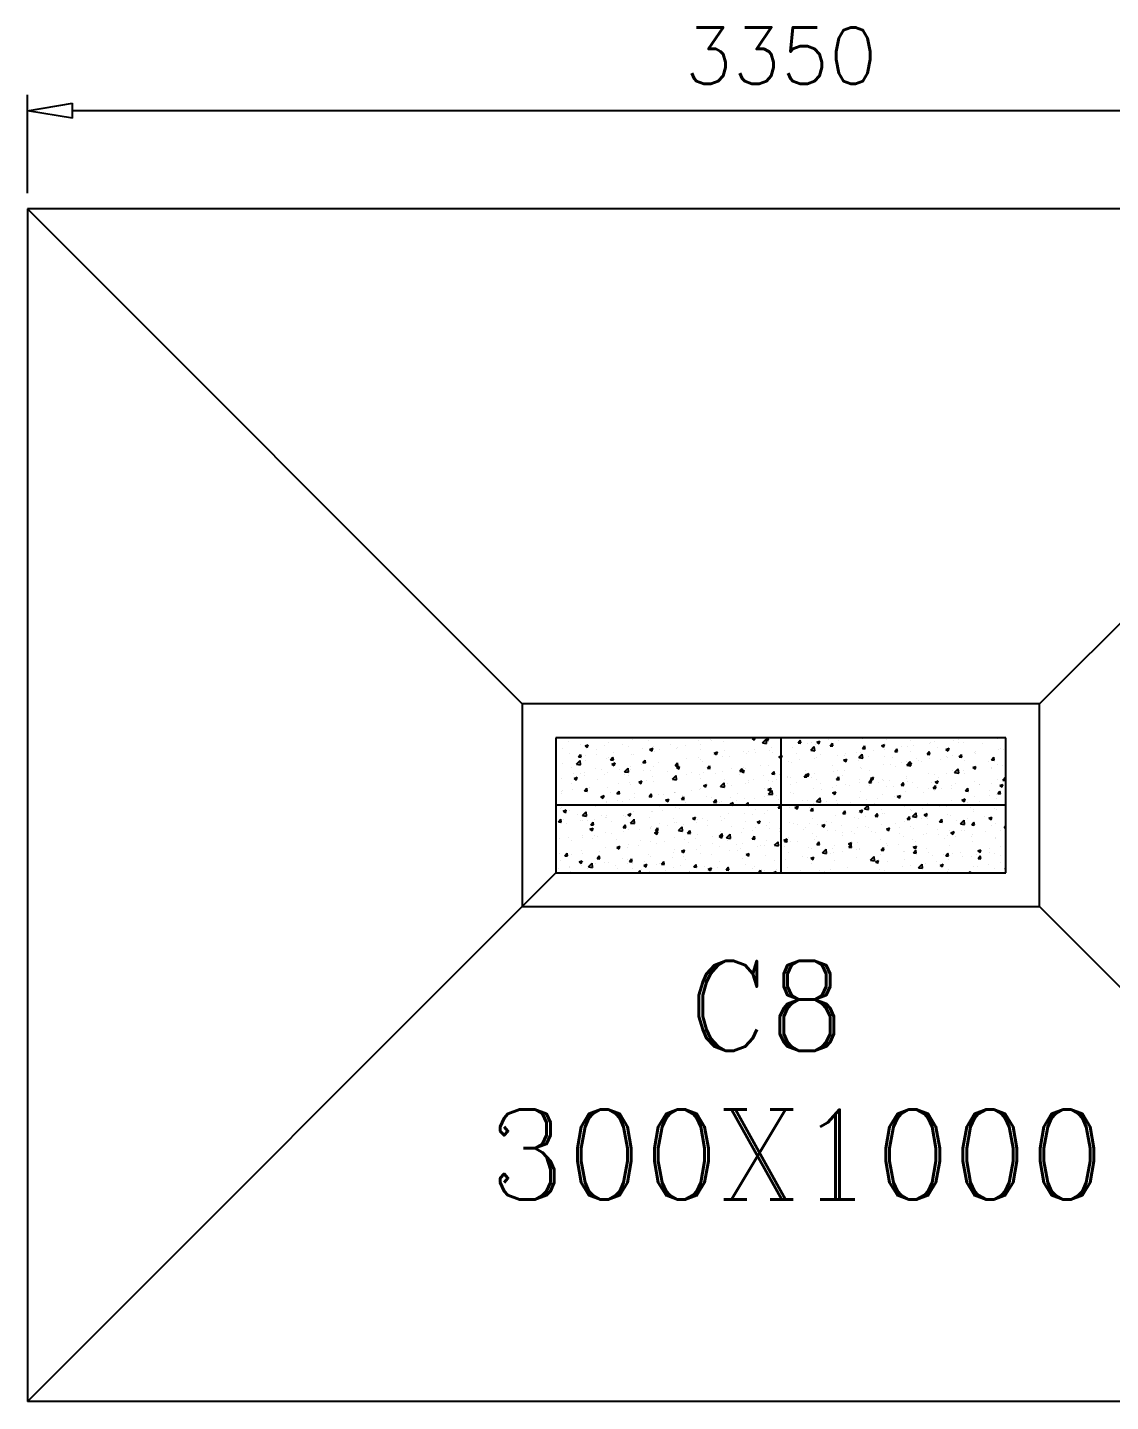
# Model space of a CAD drawing. Header units: millimetres. Extents: x 331487 to 517269, y 198509 to 399936.
# Drawn here: x 420399 to 422807, y 318529 to 321582 of the extents above; entities that cross this region are included whole.
import ezdxf

# ---------------------------------------------------------------- set-up
doc = ezdxf.new("R2010")
doc.units = ezdxf.units.MM
doc.header["$MEASUREMENT"] = 0
doc.layers.add('COLUMN', color=6, linetype='Continuous')
doc.layers.add('FOOTING', color=5, linetype='Continuous')
doc.styles.add('RC', font='romanc.shx', dxfattribs={"height": 200})
doc.styles.add('RO', font='romans.shx', dxfattribs={"height": 125})

# ---------------------------------------------------------------- blocks, each defined once
blk = doc.blocks.new('_ClosedBlank')
at = {"color": 0, "linetype": 'ByBlock', "lineweight": -2}
for p, q in [((-1, 0.167), (0, 0)), ((-1, 0.167), (-1, -0.167)), ((0, 0), (-1, -0.167))]:
    blk.add_line(p, q, dxfattribs=at)

msp = doc.modelspace()

# ---------------------------------------------------------------- linework, layer by layer
at = {"layer": 'COLUMN'}
for p, q in [((422574.3, 320003.5), (421574.3, 320003.5)), ((421574.3, 320003.5), (421574.3, 319703.5)), ((422574.3, 319703.5), (422574.3, 320003.5)), ((421574.3, 319703.5), (422574.3, 319703.5))]:
    msp.add_line(p, q, dxfattribs=at)
at = {"layer": 'COLUMN', "color": 2, "linetype": 'Continuous'}
for p, q in [((422010.3, 320001.5), (422015.5, 320003.5)), ((422015.3, 319998.2), (422017.1, 320003.5)), ((422040.6, 319998.3), (422045, 320003.5)), ((422046.6, 319997.8), (422045.6, 320003.5)), ((422202.9, 320003.4), (422202.9, 320003.4)), ((422502.1, 320003.3), (422502.1, 320003.3)), ((421574.7, 319990.8), (421574.7, 319990.8)), ((421589.8, 319979.4), (421589.8, 319979.4)), ((421602.8, 319994.4), (421602.8, 319994.4)), ((421628.1, 319988.5), (421628.1, 319988.5)), ((421638.9, 319985.3), (421645.9, 319988)), ((421638.9, 319985.3), (421643.8, 319981.9)), ((421640.3, 319985.8), (421640.3, 319985.8)), ((421643.8, 319981.9), (421645.9, 319988)), ((421663.6, 319978.3), (421663.6, 319978.3)), ((421665.9, 320002.7), (421665.9, 320002.7)), ((421681.5, 319986.3), (421681.5, 319986.3)), ((421692.2, 319993.3), (421692.2, 319993.3)), ((421721.9, 319988.3), (421721.9, 319988.3)), ((421734.9, 319984), (421734.9, 319984)), ((421743.5, 320000.3), (421743.5, 320000.3)), ((421765.7, 319979.9), (421765.7, 319979.9)), ((421780.2, 319998.3), (421780.2, 319998.3)), ((421782.6, 319977.3), (421789.6, 319980)), ((421782.6, 319977.3), (421787.5, 319973.9)), ((421787.5, 319973.9), (421789.6, 319980)), ((421788.2, 319981.8), (421788.2, 319981.8)), ((421790.7, 319983.2), (421790.7, 319983.2)), ((421792.8, 319973.5), (421792.8, 319973.5)), ((421804.2, 319976.3), (421804.2, 319976.3)), ((421828.6, 319988.1), (421828.6, 319988.1)), ((421841.6, 319979.5), (421841.6, 319979.5)), ((421844.8, 319981), (421844.8, 319981)), ((421862.5, 319986.4), (421862.5, 319986.4)), ((421891.7, 319996.5), (421891.7, 319996.5)), ((421895, 319977.2), (421895, 319977.2)), ((421896.1, 319988), (421896.1, 319988)), ((421916.8, 319999.7), (421916.8, 319999.7)), ((421920.8, 319996.4), (421920.8, 319996.4)), ((421946.6, 319994.4), (421946.6, 319994.4)), ((421948.4, 319975), (421948.4, 319975)), ((421991.5, 319973.6), (421991.5, 319973.6)), ((421998.6, 320001.9), (421998.6, 320001.9)), ((422001.8, 319972.7), (422001.8, 319972.7)), ((422010.3, 320001.5), (422015.3, 319998.2)), ((422016.5, 319976.9), (422016.5, 319976.9)), ((422033.8, 319992.3), (422041.6, 320000.4)), ((422033.8, 319992.3), (422042.7, 319990.9)), ((422040.6, 319998.3), (422046.6, 319997.8)), ((422042.7, 319990.9), (422041.6, 320000.4)), ((422048.7, 319975.7), (422048.7, 319975.7)), ((422054.4, 319981.9), (422054.4, 319981.9)), ((422075.7, 319981.4), (422075.7, 319981.4)), ((422099.2, 319982.1), (422099.2, 319982.1)), ((422112.4, 319992), (422117.2, 319997.8)), ((422112.4, 319992), (422118.4, 319991.5)), ((422118.4, 319991.5), (422117.2, 319997.8)), ((422117.6, 319990.2), (422117.6, 319990.2)), ((422134, 319991.4), (422134, 319991.4)), ((422140.6, 319975.7), (422148.3, 319983.9)), ((422140.6, 319975.8), (422149.5, 319974.4)), ((422142.6, 319993.5), (422142.6, 319993.5)), ((422149.5, 319974.4), (422148.4, 319983.9)), ((422151.2, 319989.5), (422151.2, 319989.5)), ((422154, 319993.5), (422161, 319996.2)), ((422154, 319993.5), (422159, 319990.2)), ((422159, 319990.2), (422161, 319996.2)), ((422180.5, 319998.5), (422180.5, 319998.5)), ((422184.1, 319985.8), (422188.9, 319991.5)), ((422184.1, 319985.8), (422190.1, 319985.2)), ((422190.1, 319985.2), (422188.9, 319991.5)), ((422192.3, 320001.4), (422192.3, 320001.4)), ((422202.5, 319996.6), (422202.5, 319996.6)), ((422253, 320003), (422253, 320003)), ((422255.8, 319979.5), (422260.6, 319985.2)), ((422255.8, 319979.5), (422261.8, 319979)), ((422256.3, 320001.1), (422256.3, 320001.1)), ((422261.8, 319979), (422260.6, 319985.2)), ((422280.2, 319975.6), (422280.2, 319975.6)), ((422297.7, 319985.5), (422304.7, 319988.2)), ((422297.7, 319985.5), (422302.7, 319982.2)), ((422302.7, 319982.2), (422304.7, 319988.2)), ((422303.7, 319977.2), (422303.7, 319977.2)), ((422309.7, 319998.9), (422309.7, 319998.9)), ((422327.6, 319973.2), (422332.4, 319978.9)), ((422327.6, 319973.2), (422333.5, 319972.7)), ((422333.5, 319972.7), (422332.4, 319978.9)), ((422343.4, 319984), (422343.4, 319984)), ((422355.1, 319984.2), (422355.1, 319984.2)), ((422363, 319996.6), (422363, 319996.6)), ((422368.4, 319987.3), (422368.4, 319987.3)), ((422405.6, 319990.6), (422405.6, 319990.6)), ((422406.3, 319992.2), (422406.3, 319992.2)), ((422416.4, 319994.3), (422416.4, 319994.3)), ((422421.5, 319981.8), (422421.5, 319981.8)), ((422441.4, 319977.5), (422448.5, 319980.2)), ((422441.4, 319977.5), (422446.4, 319974.1)), ((422446.4, 319974.1), (422448.4, 319980.2)), ((422457.5, 319998.1), (422457.5, 319998.1)), ((422469.4, 320000.6), (422469.4, 320000.6)), ((422469.8, 319992.1), (422469.8, 319992.1)), ((422479.8, 319991.8), (422479.8, 319991.8)), ((422523.2, 319989.8), (422523.2, 319989.8)), ((422538.1, 320001.8), (422538.1, 320001.8)), ((422555.5, 320001), (422555.5, 320001)), ((422558.2, 319978.3), (422558.2, 319978.3)), ((422562.1, 319979.8), (422562.1, 319979.8)), ((422569.2, 319977.7), (422569.2, 319977.7)), ((421576.5, 319954.9), (421576.5, 319954.9)), ((421588.5, 319946.1), (421588.5, 319946.1)), ((421605.3, 319968.3), (421605.3, 319968.3)), ((421620.2, 319944.5), (421628, 319952.7)), ((421620.2, 319944.5), (421629.1, 319943.2)), ((421624.2, 319960.7), (421629, 319966.5)), ((421624.2, 319960.7), (421630.1, 319960.2)), ((421629.1, 319943.2), (421628, 319952.7)), ((421630.1, 319960.2), (421629, 319966.5)), ((421629.2, 319946.3), (421629.2, 319946.3)), ((421639.1, 319952.5), (421639.1, 319952.5)), ((421639.6, 319963.3), (421639.6, 319963.3)), ((421664.7, 319966.6), (421664.7, 319966.6)), ((421687.6, 319956.3), (421687.6, 319956.3)), ((421691, 319960), (421691, 319960)), ((421695.9, 319954.5), (421700.7, 319960.2)), ((421695.9, 319954.5), (421701.9, 319953.9)), ((421698.6, 319945), (421705.6, 319947.7)), ((421698.6, 319945), (421703.5, 319941.7)), ((421701.9, 319953.9), (421700.7, 319960.2)), ((421702.5, 319971.5), (421702.5, 319971.5)), ((421703.5, 319941.7), (421705.6, 319947.7)), ((421742.3, 319967.1), (421742.3, 319967.1)), ((421745.9, 319966.3), (421745.9, 319966.3)), ((421764.4, 319943.7), (421764.4, 319943.7)), ((421767.6, 319948.2), (421772.4, 319953.9)), ((421767.6, 319948.2), (421773.6, 319947.7)), ((421773.6, 319947.7), (421772.4, 319953.9)), ((421802.3, 319948.7), (421802.3, 319948.7)), ((421839.3, 319941.9), (421844.2, 319947.7)), ((421843.6, 319947.7), (421843.6, 319947.7)), ((421845.3, 319941.4), (421844.2, 319947.7)), ((421865.4, 319957), (421865.4, 319957)), ((421890.5, 319960.3), (421890.5, 319960.3)), ((421894.9, 319954.7), (421894.9, 319954.7)), ((421900.7, 319951.4), (421900.7, 319951.4)), ((421926.3, 319969.3), (421933.3, 319972)), ((421926.3, 319969.3), (421931.3, 319965.9)), ((421928.3, 319965.3), (421928.3, 319965.3)), ((421931.3, 319965.9), (421933.3, 319972)), ((421945.4, 319961.1), (421945.4, 319961.1)), ((421959, 319961.4), (421959, 319961.4)), ((421997.4, 319968.6), (421997.4, 319968.6)), ((422017.4, 319971.4), (422017.4, 319971.4)), ((422028.1, 319942.4), (422028.1, 319942.4)), ((422047.5, 319942.4), (422047.5, 319942.4)), ((422055.2, 319970.5), (422055.2, 319970.5)), ((422070, 319961.3), (422077, 319964)), ((422070, 319961.3), (422075, 319957.9)), ((422075, 319957.9), (422077, 319964)), ((422091.3, 319950.8), (422091.3, 319950.8)), ((422098, 319948.8), (422098, 319948.8)), ((422108.5, 319968.2), (422108.5, 319968.2)), ((422116.3, 319954.1), (422116.3, 319954.1)), ((422149.9, 319956.3), (422149.9, 319956.3)), ((422154.2, 319959), (422154.2, 319959)), ((422161.9, 319966), (422161.9, 319966)), ((422201.3, 319963.3), (422201.3, 319963.3)), ((422213.7, 319953.3), (422220.7, 319955.9)), ((422213.7, 319953.3), (422218.7, 319949.9)), ((422215.3, 319963.7), (422215.3, 319963.7)), ((422217.3, 319967.4), (422217.3, 319967.4)), ((422218.7, 319949.9), (422220.7, 319955.9)), ((422242.4, 319970.7), (422242.4, 319970.7)), ((422246.5, 319951.8), (422246.5, 319951.8)), ((422247.3, 319959.2), (422255.1, 319967.3)), ((422247.3, 319959.2), (422256.2, 319957.8)), ((422251.8, 319969.7), (422251.8, 319969.7)), ((422256.2, 319957.8), (422255.1, 319967.3)), ((422268.7, 319961.5), (422268.7, 319961.5)), ((422302.5, 319943.9), (422302.5, 319943.9)), ((422304.8, 319961.8), (422304.8, 319961.8)), ((422317.1, 319944.5), (422317.1, 319944.5)), ((422322.1, 319959.2), (422322.1, 319959.2)), ((422342.1, 319947.8), (422342.1, 319947.8)), ((422353.9, 319951), (422353.9, 319951)), ((422354, 319942.6), (422361.8, 319950.8)), ((422354, 319942.6), (422362.9, 319941.3)), ((422357.4, 319945.3), (422364.4, 319947.9)), ((422357.4, 319945.3), (422362.4, 319941.9)), ((422362.9, 319941.3), (422361.8, 319950.8)), ((422362.4, 319941.9), (422364.4, 319947.9)), ((422363.1, 319971.8), (422363.1, 319971.8)), ((422375.4, 319956.9), (422375.4, 319956.9)), ((422380, 319952.8), (422380, 319952.8)), ((422387.1, 319949.8), (422387.1, 319949.8)), ((422399.3, 319966.9), (422404.1, 319972.7)), ((422399.3, 319966.9), (422405.3, 319966.4)), ((422405.3, 319966.4), (422404.1, 319972.7)), ((422404.4, 319957.4), (422404.4, 319957.4)), ((422428.8, 319954.7), (422428.8, 319954.7)), ((422443.1, 319961.1), (422443.1, 319961.1)), ((422445.4, 319959.8), (422445.4, 319959.8)), ((422456.3, 319964.9), (422456.3, 319964.9)), ((422468.2, 319964.4), (422468.2, 319964.4)), ((422471, 319960.7), (422475.8, 319966.4)), ((422471, 319960.7), (422477, 319960.1)), ((422477, 319960.1), (422475.8, 319966.4)), ((422482.2, 319952.4), (422482.2, 319952.4)), ((422503.7, 319969.8), (422503.7, 319969.8)), ((422506, 319969.4), (422506, 319969.4)), ((422507.6, 319971.9), (422507.6, 319971.9)), ((422535.6, 319950.2), (422535.6, 319950.2)), ((422542.7, 319954.4), (422547.6, 319960.1)), ((422542.7, 319954.4), (422548.7, 319953.9)), ((422548.7, 319953.9), (422547.5, 319960.1)), ((422556.9, 319945), (422556.9, 319945)), ((421576.3, 319926.2), (421576.3, 319926.2)), ((421587.3, 319912.8), (421587.3, 319912.8)), ((421608.6, 319937.4), (421608.6, 319937.4)), ((421613.3, 319923.8), (421613.3, 319923.8)), ((421614.5, 319912.8), (421621.5, 319915.5)), ((421614.5, 319912.8), (421619.5, 319909.4)), ((421619.5, 319909.4), (421621.5, 319915.5)), ((421629.7, 319924), (421629.7, 319924)), ((421637.8, 319919.2), (421637.8, 319919.2)), ((421638.3, 319927.1), (421638.3, 319927.1)), ((421662, 319935.2), (421662, 319935.2)), ((421676.2, 319932.1), (421676.2, 319932.1)), ((421683.1, 319921.7), (421683.1, 319921.7)), ((421689.8, 319926.7), (421689.8, 319926.7)), ((421715.4, 319932.9), (421715.4, 319932.9)), ((421725.8, 319921.3), (421725.8, 319921.3)), ((421726.9, 319928), (421734.7, 319936.1)), ((421726.9, 319928), (421735.8, 319926.6)), ((421735.8, 319926.6), (421734.7, 319936.1)), ((421736.5, 319919.5), (421736.5, 319919.5)), ((421739.4, 319940.4), (421739.4, 319940.4)), ((421741.1, 319933.8), (421741.1, 319933.8)), ((421768.8, 319930.7), (421768.8, 319930.7)), ((421784.1, 319931.3), (421784.1, 319931.3)), ((421789.9, 319917.2), (421789.9, 319917.2)), ((421791.6, 319940.2), (421791.6, 319940.2)), ((421822.2, 319928.4), (421822.2, 319928.4)), ((421833.6, 319911.4), (421841.4, 319919.6)), ((421839.1, 319917.6), (421839.1, 319917.6)), ((421839.3, 319941.9), (421845.3, 319941.4)), ((421842.5, 319910.1), (421841.4, 319919.6)), ((421842.3, 319937), (421849.3, 319939.7)), ((421842.3, 319937), (421847.2, 319933.7)), ((421842.3, 319914.4), (421842.3, 319914.4)), ((421842.4, 319941.3), (421842.4, 319941.3)), ((421843.2, 319915), (421843.2, 319915)), ((421847.2, 319933.7), (421849.3, 319939.7)), ((421864.2, 319920.9), (421864.2, 319920.9)), ((421875.5, 319926.1), (421875.5, 319926.1)), ((421893.7, 319921.4), (421893.7, 319921.4)), ((421896.6, 319912.7), (421896.6, 319912.7)), ((421902, 319925.9), (421902, 319925.9)), ((421911.1, 319935.6), (421915.9, 319941.4)), ((421911.1, 319935.6), (421917, 319935.1)), ((421917, 319935.1), (421915.9, 319941.4)), ((421928.9, 319923.9), (421928.9, 319923.9)), ((421944.2, 319927.8), (421944.2, 319927.8)), ((421965.2, 319934.2), (421965.2, 319934.2)), ((421982.3, 319921.6), (421982.3, 319921.6)), ((421982.8, 319929.4), (421987.6, 319935.1)), ((421982.8, 319929.4), (421988.8, 319928.8)), ((421986, 319929), (421993, 319931.7)), ((421986, 319929), (421991, 319925.7)), ((421988.8, 319928.8), (421987.6, 319935.1)), ((421990.2, 319937.5), (421990.2, 319937.5)), ((421990.9, 319925.7), (421993, 319931.7)), ((421996.1, 319935.3), (421996.1, 319935.3)), ((422013.2, 319911.7), (422013.2, 319911.7)), ((422035.7, 319919.4), (422035.7, 319919.4)), ((422054.5, 319923.1), (422059.3, 319928.8)), ((422054.5, 319923.1), (422060.5, 319922.6)), ((422060.5, 319922.6), (422059.3, 319928.8)), ((422071.5, 319921.7), (422071.5, 319921.7)), ((422089.1, 319917.1), (422089.1, 319917.1)), ((422090, 319914.6), (422090, 319914.6)), ((422096.8, 319915.5), (422096.8, 319915.5)), ((422126.2, 319916.8), (422131.1, 319922.6)), ((422126.2, 319916.8), (422132.2, 319916.3)), ((422127.9, 319919.6), (422127.9, 319919.6)), ((422129.7, 319921), (422136.7, 319923.7)), ((422129.7, 319921), (422134.7, 319917.7)), ((422129.9, 319931.7), (422129.9, 319931.7)), ((422132.2, 319916.3), (422131.1, 319922.6)), ((422134.7, 319917.7), (422136.7, 319923.7)), ((422142.4, 319914.9), (422142.4, 319914.9)), ((422148.7, 319923), (422148.7, 319923)), ((422188.2, 319941.7), (422188.2, 319941.7)), ((422191, 319927.9), (422191, 319927.9)), ((422195.8, 319912.6), (422195.8, 319912.6)), ((422198, 319910.5), (422202.8, 319916.3)), ((422200.1, 319930), (422200.1, 319930)), ((422204, 319910), (422202.8, 319916.3)), ((422212.1, 319919.8), (422212.1, 319919.8)), ((422216, 319931.2), (422216, 319931.2)), ((422250.6, 319936.4), (422250.6, 319936.4)), ((422253.9, 319936.2), (422253.9, 319936.2)), ((422270.5, 319929.8), (422270.5, 319929.8)), ((422273.4, 319913), (422280.4, 319915.7)), ((422273.4, 319913), (422278.4, 319909.6)), ((422278.4, 319909.6), (422280.4, 319915.7)), ((422328.8, 319939.8), (422328.8, 319939.8)), ((422352.6, 319917.7), (422352.6, 319917.7)), ((422353.7, 319913.4), (422353.7, 319913.4)), ((422403.2, 319924.1), (422403.2, 319924.1)), ((422416.8, 319921.7), (422416.8, 319921.7)), ((422425.3, 319914.8), (422425.3, 319914.8)), ((422441.9, 319925), (422441.9, 319925)), ((422455.1, 319931.6), (422455.1, 319931.6)), ((422460.7, 319926.1), (422468.5, 319934.2)), ((422460.7, 319926.1), (422469.6, 319924.7)), ((422469.6, 319924.7), (422468.5, 319934.2)), ((422479.7, 319930), (422479.7, 319930)), ((422483.6, 319924.8), (422483.6, 319924.8)), ((422501.1, 319937.2), (422508.1, 319939.9)), ((422501.1, 319937.2), (422506.1, 319933.9)), ((422506.1, 319933.9), (422508.1, 319939.9)), ((422506.4, 319938.6), (422506.4, 319938.6)), ((422541.9, 319934.8), (422541.9, 319934.8)), ((422542.9, 319938.3), (422542.9, 319938.3)), ((422555.7, 319911.7), (422555.7, 319911.7)), ((422567.5, 319909.5), (422574.3, 319916.7)), ((422567.9, 319941.6), (422567.9, 319941.6)), ((421587, 319884.4), (421587, 319884.4)), ((421588.7, 319886.6), (421588.7, 319886.6)), ((421609.1, 319901.3), (421609.1, 319901.3)), ((421612, 319887.7), (421612, 319887.7)), ((421636.6, 319885.9), (421636.6, 319885.9)), ((421638, 319885.5), (421642.9, 319891.3)), ((421638, 319885.5), (421644, 319885)), ((421642.1, 319884.3), (421642.1, 319884.3)), ((421644, 319885), (421642.9, 319891.3)), ((421649.9, 319892.7), (421649.9, 319892.7)), ((421667.4, 319911.3), (421667.4, 319911.3)), ((421688.6, 319893.4), (421688.6, 319893.4)), ((421695.5, 319882.1), (421695.5, 319882.1)), ((421709.8, 319879.2), (421714.6, 319885)), ((421713.1, 319901), (421713.1, 319901)), ((421715.7, 319878.7), (421714.6, 319885)), ((421738.1, 319904.3), (421738.1, 319904.3)), ((421739.9, 319900.5), (421739.9, 319900.5)), ((421758.2, 319904.8), (421765.2, 319907.5)), ((421758.2, 319904.8), (421763.2, 319901.4)), ((421763.2, 319901.4), (421765.2, 319907.5)), ((421776, 319909.3), (421776, 319909.3)), ((421790.4, 319906.9), (421790.4, 319906.9)), ((421833.6, 319911.4), (421842.5, 319910.1)), ((421837.9, 319881.4), (421837.9, 319881.4)), ((421838.3, 319881.7), (421838.3, 319881.7)), ((421875.7, 319886.4), (421875.7, 319886.4)), ((421892.5, 319888.1), (421892.5, 319888.1)), ((421896.6, 319891.7), (421896.6, 319891.7)), ((421902, 319896.8), (421909, 319899.5)), ((421902, 319896.8), (421906.9, 319893.4)), ((421906.9, 319893.4), (421909, 319899.4)), ((421938.9, 319894.7), (421938.9, 319894.7)), ((421940.4, 319894.9), (421948.2, 319903)), ((421940.4, 319894.9), (421949.3, 319893.5)), ((421943, 319894.5), (421943, 319894.5)), ((421949.3, 319893.5), (421948.2, 319903)), ((421950, 319910.5), (421950, 319910.5)), ((421954.9, 319901.7), (421954.9, 319901.7)), ((421963.9, 319898), (421963.9, 319898)), ((421994.9, 319902), (421994.9, 319902)), ((422001.8, 319903), (422001.8, 319903)), ((422003.4, 319908.2), (422003.4, 319908.2)), ((422037.2, 319889.8), (422037.2, 319889.8)), ((422045.7, 319888.8), (422052.7, 319891.4)), ((422045.7, 319888.8), (422050.6, 319885.4)), ((422046.3, 319909.1), (422046.3, 319909.1)), ((422047.1, 319878.3), (422054.9, 319886.5)), ((422050.6, 319885.4), (422052.7, 319891.4)), ((422056, 319877), (422054.9, 319886.5)), ((422056.8, 319905.9), (422056.8, 319905.9)), ((422065, 319911.3), (422065, 319911.3)), ((422095.5, 319899.8), (422095.5, 319899.8)), ((422095.6, 319882.2), (422095.6, 319882.2)), ((422110.1, 319903.7), (422110.1, 319903.7)), ((422147.5, 319889.7), (422147.5, 319889.7)), ((422153.8, 319909.8), (422153.8, 319909.8)), ((422163.5, 319901.4), (422163.5, 319901.4)), ((422164.7, 319888.5), (422164.7, 319888.5)), ((422189.4, 319880.7), (422196.4, 319883.4)), ((422189.7, 319891.8), (422189.7, 319891.8)), ((422194.4, 319877.4), (422196.4, 319883.4)), ((422198, 319910.5), (422204, 319910)), ((422198.8, 319896.7), (422198.8, 319896.7)), ((422216.9, 319899.2), (422216.9, 319899.2)), ((422227.6, 319896.8), (422227.6, 319896.8)), ((422249.2, 319910.4), (422249.2, 319910.4)), ((422249.4, 319903.1), (422249.4, 319903.1)), ((422250.3, 319884.8), (422250.3, 319884.8)), ((422269.7, 319904.3), (422274.5, 319910)), ((422269.7, 319904.3), (422275.7, 319903.7)), ((422270.3, 319896.9), (422270.3, 319896.9)), ((422275.7, 319903.7), (422274.5, 319910)), ((422290.8, 319905.1), (422290.8, 319905.1)), ((422301.3, 319910.6), (422301.3, 319910.6)), ((422302.6, 319908.1), (422302.6, 319908.1)), ((422308.7, 319894.8), (422308.7, 319894.8)), ((422315.8, 319908.4), (422315.8, 319908.4)), ((422323.7, 319894.7), (422323.7, 319894.7)), ((422341.4, 319898), (422346.2, 319903.7)), ((422341.4, 319898), (422347.4, 319897.5)), ((422347.4, 319897.5), (422346.2, 319903.7)), ((422351.4, 319884.4), (422351.4, 319884.4)), ((422356, 319905.8), (422356, 319905.8)), ((422367, 319904.8), (422367, 319904.8)), ((422377.1, 319892.4), (422377.1, 319892.4)), ((422390.5, 319882.2), (422390.5, 319882.2)), ((422401.9, 319890.8), (422401.9, 319890.8)), ((422409.4, 319903.6), (422409.4, 319903.6)), ((422413.2, 319891.7), (422418, 319897.5)), ((422413.2, 319891.7), (422419.1, 319891.2)), ((422415.6, 319885.5), (422415.6, 319885.5)), ((422417.1, 319905), (422424.1, 319907.7)), ((422417.1, 319905), (422422.1, 319901.6)), ((422419.1, 319891.2), (422418, 319897.4)), ((422422.1, 319901.6), (422424.1, 319907.7)), ((422430.4, 319890.2), (422430.4, 319890.2)), ((422453.4, 319890.5), (422453.4, 319890.5)), ((422453.9, 319898.3), (422453.9, 319898.3)), ((422462.7, 319901.3), (422462.7, 319901.3)), ((422483.8, 319887.9), (422483.8, 319887.9)), ((422484.9, 319885.4), (422489.7, 319891.2)), ((422484.9, 319885.4), (422490.9, 319884.9)), ((422490.9, 319884.9), (422489.7, 319891.2)), ((422505.2, 319905.3), (422505.2, 319905.3)), ((422516.1, 319899.1), (422516.1, 319899.1)), ((422516.6, 319898.8), (422516.6, 319898.8)), ((422537.2, 319885.7), (422537.2, 319885.7)), ((422541.6, 319902.1), (422541.6, 319902.1)), ((422556.6, 319879.2), (422561.4, 319884.9)), ((422560.8, 319897), (422567.8, 319899.7)), ((422560.8, 319897), (422565.8, 319893.6)), ((422562.6, 319878.6), (422561.4, 319884.9)), ((422565.8, 319893.6), (422567.8, 319899.7)), ((422567.5, 319909.5), (422574.3, 319908.5)), ((422569.5, 319896.8), (422569.5, 319896.8)), ((421586.1, 319879.5), (421586.1, 319879.5)), ((421623.6, 319853.2), (421623.6, 319853.2)), ((421635.4, 319852.7), (421635.4, 319852.7)), ((421663.3, 319851.6), (421663.3, 319851.6)), ((421674.2, 319872.5), (421681.2, 319875.2)), ((421674.2, 319872.5), (421679.2, 319869.2)), ((421679.2, 319869.2), (421681.2, 319875.2)), ((421686.8, 319861.5), (421686.8, 319861.5)), ((421687.3, 319860.1), (421687.3, 319860.1)), ((421709.8, 319879.2), (421715.7, 319878.7)), ((421711.8, 319864.8), (421711.8, 319864.8)), ((421721.6, 319861.7), (421721.6, 319861.7)), ((421738.7, 319867.2), (421738.7, 319867.2)), ((421748.9, 319879.8), (421748.9, 319879.8)), ((421749.7, 319869.8), (421749.7, 319869.8)), ((421779.9, 319871.7), (421779.9, 319871.7)), ((421781.5, 319873), (421786.3, 319878.7)), ((421781.5, 319873), (421787.5, 319872.4)), ((421787.5, 319872.4), (421786.3, 319878.7)), ((421789.2, 319873.6), (421789.2, 319873.6)), ((421802.3, 319877.6), (421802.3, 319877.6)), ((421812.8, 319878.1), (421812.8, 319878.1)), ((421817.9, 319864.5), (421824.9, 319867.2)), ((421817.9, 319864.5), (421822.9, 319861.2)), ((421822.9, 319861.2), (421824.9, 319867.2)), ((421841.1, 319881.1), (421841.1, 319881.1)), ((421853.2, 319866.7), (421858, 319872.4)), ((421853.2, 319866.7), (421859.2, 319866.2)), ((421855.6, 319875.3), (421855.6, 319875.3)), ((421859.2, 319866.2), (421858, 319872.4)), ((421862.2, 319859.7), (421862.2, 319859.7)), ((421891.3, 319854.8), (421891.3, 319854.8)), ((421909, 319873.1), (421909, 319873.1)), ((421912.6, 319855.3), (421912.6, 319855.3)), ((421920.5, 319869.7), (421920.5, 319869.7)), ((421924.9, 319860.4), (421929.8, 319866.2)), ((421924.9, 319860.4), (421930.9, 319859.9)), ((421930.9, 319859.9), (421929.8, 319866.2)), ((421937.6, 319858.6), (421937.6, 319858.6)), ((421941.8, 319861.2), (421941.8, 319861.2)), ((421961.6, 319856.5), (421968.6, 319859.2)), ((421961.6, 319856.5), (421966.6, 319853.1)), ((421962.4, 319870.8), (421962.4, 319870.8)), ((421966.6, 319853.1), (421968.6, 319859.2)), ((421975.5, 319863.6), (421975.5, 319863.6)), ((421978.9, 319879.7), (421978.9, 319879.7)), ((421993.7, 319868.7), (421993.7, 319868.7)), ((421996.7, 319854.1), (422001.5, 319859.9)), ((421996.7, 319854.1), (422002.7, 319853.6)), ((422002.6, 319853.6), (422001.5, 319859.9)), ((422015.8, 319868.6), (422015.8, 319868.6)), ((422038.6, 319871.9), (422038.6, 319871.9)), ((422045.1, 319875.8), (422045.1, 319875.8)), ((422047.1, 319878.3), (422056, 319877)), ((422063.7, 319875.2), (422063.7, 319875.2)), ((422068.4, 319847.9), (422073.2, 319853.6)), ((422069.2, 319866.3), (422069.2, 319866.3)), ((422074.4, 319847.3), (422073.2, 319853.6)), ((422075.4, 319854.8), (422075.4, 319854.8)), ((422101.6, 319880.2), (422101.6, 319880.2)), ((422105.4, 319848.5), (422112.4, 319851.2)), ((422110.3, 319845.1), (422112.4, 319851.2)), ((422122.5, 319864), (422122.5, 319864)), ((422133.7, 319864.8), (422133.7, 319864.8)), ((422146.3, 319856.4), (422146.3, 319856.4)), ((422153.8, 319861.8), (422161.6, 319869.9)), ((422153.8, 319861.8), (422162.7, 319860.4)), ((422162.7, 319860.4), (422161.6, 319869.9)), ((422163.4, 319852.3), (422163.4, 319852.3)), ((422175.9, 319861.8), (422175.9, 319861.8)), ((422189.4, 319880.7), (422194.4, 319877.4)), ((422192, 319874.8), (422192, 319874.8)), ((422197.6, 319863.4), (422197.6, 319863.4)), ((422201.3, 319857.3), (422201.3, 319857.3)), ((422229.3, 319859.5), (422229.3, 319859.5)), ((422248.1, 319869.8), (422248.1, 319869.8)), ((422260.5, 319845.2), (422268.3, 319853.4)), ((422264.5, 319865.6), (422264.5, 319865.6)), ((422269.4, 319843.9), (422268.3, 319853.4)), ((422282.7, 319857.3), (422282.7, 319857.3)), ((422289.5, 319868.9), (422289.5, 319868.9)), ((422300.1, 319877.3), (422300.1, 319877.3)), ((422327.4, 319873.9), (422327.4, 319873.9)), ((422333.1, 319872.7), (422340.1, 319875.4)), ((422333.1, 319872.7), (422338.1, 319869.4)), ((422336.1, 319855), (422336.1, 319855)), ((422338.1, 319869.4), (422340.1, 319875.4)), ((422350.2, 319851.1), (422350.2, 319851.1)), ((422389.5, 319852.8), (422389.5, 319852.8)), ((422400.7, 319857.5), (422400.7, 319857.5)), ((422421.2, 319855.2), (422421.2, 319855.2)), ((422427.1, 319851.1), (422427.1, 319851.1)), ((422452.7, 319865), (422452.7, 319865)), ((422476.8, 319864.7), (422483.8, 319867.4)), ((422476.8, 319864.7), (422481.8, 319861.4)), ((422479.5, 319865.2), (422479.5, 319865.2)), ((422481.8, 319861.4), (422483.8, 319867.4)), ((422490.3, 319859.4), (422490.3, 319859.4)), ((422504, 319872), (422504, 319872)), ((422515.3, 319862.7), (422515.3, 319862.7)), ((422537.8, 319875.2), (422537.8, 319875.2)), ((422553.2, 319867.7), (422553.2, 319867.7)), ((422554.5, 319878.4), (422554.5, 319878.4)), ((422556.6, 319879.2), (422562.6, 319878.6)), ((422561.8, 319853.2), (422561.8, 319853.2)), ((421580.2, 319816.6), (421585, 319822.3)), ((421584.9, 319846.2), (421584.9, 319846.2)), ((421586.2, 319816), (421585, 319822.3)), ((421585.7, 319848.2), (421585.7, 319848.2)), ((421590.2, 319840.3), (421597.2, 319843)), ((421590.2, 319840.3), (421595.2, 319836.9)), ((421590.3, 319822.1), (421590.3, 319822.1)), ((421595.2, 319836.9), (421597.2, 319843)), ((421605, 319841.6), (421605, 319841.6)), ((421622.6, 319833.2), (421622.6, 319833.2)), ((421633.5, 319830.6), (421641.2, 319838.7)), ((421633.5, 319830.6), (421642.4, 319829.2)), ((421642.4, 319829.2), (421641.2, 319838.7)), ((421660.5, 319822.1), (421660.5, 319822.1)), ((421676, 319831), (421676, 319831)), ((421685.5, 319825.4), (421685.5, 319825.4)), ((421686.1, 319826.9), (421686.1, 319826.9)), ((421687.3, 319829.7), (421687.3, 319829.7)), ((421723.4, 319830.4), (421723.4, 319830.4)), ((421729.4, 319828.7), (421729.4, 319828.7)), ((421733.9, 319832.3), (421740.9, 319834.9)), ((421733.9, 319832.3), (421738.9, 319828.9)), ((421737.5, 319833.9), (421737.5, 319833.9)), ((421738.9, 319828.9), (421740.9, 319834.9)), ((421740.2, 319814), (421748, 319822.1)), ((421745.6, 319839.7), (421745.6, 319839.7)), ((421749.1, 319812.7), (421748, 319822.2)), ((421782.8, 319826.5), (421782.8, 319826.5)), ((421786.5, 319838.7), (421786.5, 319838.7)), ((421788, 319840.3), (421788, 319840.3)), ((421803.9, 319849.7), (421803.9, 319849.7)), ((421811.6, 319842), (421811.6, 319842)), ((421836.2, 319824.2), (421836.2, 319824.2)), ((421839.9, 319847.8), (421839.9, 319847.8)), ((421849.4, 319847), (421849.4, 319847)), ((421877.6, 319824.2), (421884.6, 319826.9)), ((421877.6, 319824.2), (421882.6, 319820.9)), ((421882.6, 319820.9), (421884.6, 319826.9)), ((421889.5, 319822), (421889.5, 319822)), ((421890, 319821.6), (421890, 319821.6)), ((421900.4, 319824.7), (421900.4, 319824.7)), ((421940.6, 319828), (421940.6, 319828)), ((421949.2, 319824.1), (421949.2, 319824.1)), ((421958.7, 319834.7), (421958.7, 319834.7)), ((421992.5, 319835.5), (421992.5, 319835.5)), ((422012.3, 319832.4), (422012.3, 319832.4)), ((422017.1, 319844.7), (422017.1, 319844.7)), ((422037.4, 319835.7), (422037.4, 319835.7)), ((422043.8, 319842.5), (422043.8, 319842.5)), ((422068.4, 319847.9), (422074.4, 319847.3)), ((422075.2, 319840.7), (422075.2, 319840.7)), ((422094.3, 319848.9), (422094.3, 319848.9)), ((422105.4, 319848.5), (422110.3, 319845.1)), ((422138.4, 319849), (422138.4, 319849)), ((422140.1, 319841.6), (422144.9, 319847.3)), ((422140.1, 319841.6), (422146.1, 319841.1)), ((422146.1, 319841.1), (422144.9, 319847.3)), ((422145.1, 319823.1), (422145.1, 319823.1)), ((422196.4, 319830.1), (422196.4, 319830.1)), ((422211.9, 319835.3), (422216.7, 319841.1)), ((422211.9, 319835.3), (422217.8, 319834.8)), ((422217.8, 319834.8), (422216.7, 319841.1)), ((422238.2, 319826.2), (422238.2, 319826.2)), ((422246.2, 319825.1), (422246.2, 319825.1)), ((422246.9, 319836.5), (422246.9, 319836.5)), ((422249.1, 319840.5), (422256.1, 319843.2)), ((422249.1, 319840.5), (422254, 319837.1)), ((422254, 319837.1), (422256.1, 319843.2)), ((422260.5, 319845.2), (422269.4, 319843.9)), ((422263.2, 319829.5), (422263.2, 319829.5)), ((422283.6, 319829), (422288.4, 319834.8)), ((422283.6, 319829), (422289.6, 319828.5)), ((422289.6, 319828.5), (422288.4, 319834.8)), ((422298.9, 319844), (422298.9, 319844)), ((422301.1, 319834.5), (422301.1, 319834.5)), ((422304.5, 319835.1), (422304.5, 319835.1)), ((422355.3, 319822.8), (422360.1, 319828.5)), ((422355.3, 319822.8), (422361.3, 319822.2)), ((422361.3, 319822.2), (422360.1, 319828.5)), ((422362.8, 319845.1), (422362.8, 319845.1)), ((422364.2, 319842.8), (422364.2, 319842.8)), ((422367.3, 319828.7), (422375.1, 319836.8)), ((422367.3, 319828.7), (422376.2, 319827.3)), ((422376.2, 319827.3), (422375.1, 319836.8)), ((422386.8, 319823.2), (422386.8, 319823.2)), ((422389.3, 319846.1), (422389.3, 319846.1)), ((422392.8, 319832.5), (422399.8, 319835.2)), ((422392.8, 319832.5), (422397.8, 319829.1)), ((422397.8, 319829.1), (422399.8, 319835.2)), ((422399.5, 319824.2), (422399.5, 319824.2)), ((422427, 319816.5), (422431.8, 319822.2)), ((422433, 319816), (422431.8, 319822.2)), ((422442.8, 319850.5), (422442.8, 319850.5)), ((422445.1, 319833.2), (422445.1, 319833.2)), ((422451.4, 319831.7), (422451.4, 319831.7)), ((422474, 319812.1), (422481.8, 319820.2)), ((422482.9, 319810.8), (422481.8, 319820.3)), ((422489, 319823.2), (422489, 319823.2)), ((422496.2, 319848.3), (422496.2, 319848.3)), ((422502.8, 319838.7), (422502.8, 319838.7)), ((422503.4, 319843.2), (422503.4, 319843.2)), ((422526.9, 319828.2), (422526.9, 319828.2)), ((422536.5, 319824.5), (422543.5, 319827.2)), ((422536.5, 319824.5), (422541.5, 319821.1)), ((422541.5, 319821.1), (422543.5, 319827.2)), ((422549.6, 319846), (422549.6, 319846)), ((422553.3, 319845.1), (422553.3, 319845.1)), ((421580.2, 319816.6), (421586.2, 319816.1)), ((421583.7, 319813), (421583.7, 319813)), ((421597.3, 319813.8), (421597.3, 319813.8)), ((421629, 319819.7), (421629, 319819.7)), ((421634.2, 319819.4), (421634.2, 319819.4)), ((421643.7, 319819.8), (421643.7, 319819.8)), ((421649.9, 319800), (421656.9, 319802.7)), ((421649.9, 319800), (421654.9, 319796.6)), ((421651.9, 319810.3), (421656.7, 319816)), ((421651.9, 319810.3), (421657.9, 319809.8)), ((421654.9, 319796.6), (421656.9, 319802.7)), ((421657.9, 319809.8), (421656.7, 319816)), ((421684.9, 319793.6), (421684.9, 319793.6)), ((421697.1, 319817.6), (421697.1, 319817.6)), ((421697.1, 319790.9), (421697.1, 319790.9)), ((421723.6, 319804), (421728.5, 319809.8)), ((421723.6, 319804), (421729.6, 319803.5)), ((421725.5, 319794.7), (421725.5, 319794.7)), ((421729.6, 319803.5), (421728.5, 319809.8)), ((421736.3, 319800.6), (421736.3, 319800.6)), ((421740.2, 319814), (421749.1, 319812.7)), ((421750.5, 319815.3), (421750.5, 319815.3)), ((421760.2, 319799.2), (421760.2, 319799.2)), ((421783.8, 319804.7), (421783.8, 319804.7)), ((421785.2, 319802.5), (421785.2, 319802.5)), ((421786.8, 319807), (421786.8, 319807)), ((421793.6, 319792), (421800.6, 319794.7)), ((421793.6, 319792), (421798.6, 319788.6)), ((421795.4, 319797.7), (421800.2, 319803.5)), ((421795.4, 319797.7), (421801.3, 319797.2)), ((421798.6, 319788.6), (421800.6, 319794.7)), ((421801.3, 319797.2), (421800.2, 319803.5)), ((421803.9, 319813), (421803.9, 319813)), ((421823.1, 319807.5), (421823.1, 319807.5)), ((421838.7, 319814.5), (421838.7, 319814.5)), ((421842.1, 319814.7), (421842.1, 319814.7)), ((421846.9, 319797.5), (421854.7, 319805.6)), ((421846.9, 319797.5), (421855.8, 319796.1)), ((421855.8, 319796.1), (421854.7, 319805.6)), ((421857.2, 319810.8), (421857.2, 319810.8)), ((421867.1, 319791.5), (421871.9, 319797.2)), ((421867.1, 319791.5), (421873.1, 319791)), ((421873.1, 319790.9), (421871.9, 319797.2)), ((421886.3, 319815.8), (421886.3, 319815.8)), ((421910.6, 319808.5), (421910.6, 319808.5)), ((421911.3, 319819.1), (421911.3, 319819.1)), ((421938.8, 319785.2), (421943.6, 319790.9)), ((421939.3, 319794.7), (421939.3, 319794.7)), ((421942.9, 319819.7), (421942.9, 319819.7)), ((421944.8, 319784.7), (421943.6, 319790.9)), ((421964, 319806.3), (421964, 319806.3)), ((421986, 319793), (421986, 319793)), ((421991.3, 319802.2), (421991.3, 319802.2)), ((421996.3, 319817.5), (421996.3, 319817.5)), ((422011.1, 319796.3), (422011.1, 319796.3)), ((422017.4, 319804), (422017.4, 319804)), ((422021.3, 319816.2), (422028.3, 319818.9)), ((422021.3, 319816.2), (422026.3, 319812.9)), ((422026.3, 319812.9), (422028.3, 319818.9)), ((422042.6, 319809.2), (422042.6, 319809.2)), ((422048.9, 319801.3), (422048.9, 319801.3)), ((422049.7, 319815.2), (422049.7, 319815.2)), ((422070.8, 319801.8), (422070.8, 319801.8)), ((422071.2, 319795.1), (422071.2, 319795.1)), ((422093.1, 319815.6), (422093.1, 319815.6)), ((422103.1, 319812.9), (422103.1, 319812.9)), ((422112.1, 319809.6), (422112.1, 319809.6)), ((422124.2, 319799.5), (422124.2, 319799.5)), ((422129.6, 319805.1), (422129.6, 319805.1)), ((422137.1, 319812.9), (422137.1, 319812.9)), ((422143.9, 319789.8), (422143.9, 319789.8)), ((422156.5, 319810.7), (422156.5, 319810.7)), ((422165.1, 319808.2), (422172.1, 319810.9)), ((422165.1, 319808.2), (422170, 319804.9)), ((422170, 319804.9), (422172, 319810.9)), ((422175, 319817.9), (422175, 319817.9)), ((422177.5, 319797.3), (422177.5, 319797.3)), ((422187.9, 319815.1), (422187.9, 319815.1)), ((422195.2, 319796.9), (422195.2, 319796.9)), ((422209.8, 319808.4), (422209.8, 319808.4)), ((422211.8, 319793.2), (422211.8, 319793.2)), ((422230.9, 319795), (422230.9, 319795)), ((422236.9, 319790), (422236.9, 319790)), ((422245.7, 319803.3), (422245.7, 319803.3)), ((422263.2, 319806.2), (422263.2, 319806.2)), ((422270.2, 319803.2), (422270.2, 319803.2)), ((422274.8, 319795), (422274.8, 319795)), ((422284.3, 319792.7), (422284.3, 319792.7)), ((422297.6, 319810.8), (422297.6, 319810.8)), ((422308.8, 319800.2), (422315.8, 319802.9)), ((422308.8, 319800.2), (422313.7, 319796.9)), ((422313.7, 319796.9), (422315.8, 319802.9)), ((422316.6, 319803.9), (422316.6, 319803.9)), ((422328.5, 319813.2), (422328.5, 319813.2)), ((422337.7, 319790.5), (422337.7, 319790.5)), ((422337.9, 319803.3), (422337.9, 319803.3)), ((422349, 319817.8), (422349, 319817.8)), ((422362.9, 319806.6), (422362.9, 319806.6)), ((422370, 319801.7), (422370, 319801.7)), ((422398.3, 319790.9), (422398.3, 319790.9)), ((422400.8, 319811.6), (422400.8, 319811.6)), ((422423.4, 319799.4), (422423.4, 319799.4)), ((422427, 319816.5), (422433, 319816)), ((422450.2, 319798.4), (422450.2, 319798.4)), ((422452.5, 319792.2), (422459.5, 319794.9)), ((422452.5, 319792.2), (422457.5, 319788.9)), ((422457.4, 319788.9), (422459.5, 319794.9)), ((422464, 319819.9), (422464, 319819.9)), ((422474, 319812.1), (422482.9, 319810.8)), ((422476.8, 319797.2), (422476.8, 319797.2)), ((422483.3, 319798.2), (422483.3, 319798.2)), ((422498.8, 319810.2), (422503.6, 319816)), ((422498.8, 319810.2), (422504.7, 319809.7)), ((422501.6, 319805.4), (422501.6, 319805.4)), ((422504.7, 319809.7), (422503.6, 319816)), ((422530.1, 319794.9), (422530.1, 319794.9)), ((422541.6, 319808.2), (422541.6, 319808.2)), ((422552.1, 319811.8), (422552.1, 319811.8)), ((422563.7, 319797.1), (422563.7, 319797.1)), ((422570.5, 319803.9), (422574.3, 319808.5)), ((422570.5, 319803.9), (422574.3, 319803.6)), ((421582.5, 319779.7), (421582.5, 319779.7)), ((421602.7, 319782.4), (421602.7, 319782.4)), ((421608.8, 319774.7), (421608.8, 319774.7)), ((421633, 319786.1), (421633, 319786.1)), ((421634.2, 319782.7), (421634.2, 319782.7)), ((421656.1, 319780.2), (421656.1, 319780.2)), ((421659.2, 319785.9), (421659.2, 319785.9)), ((421667.1, 319784.7), (421667.1, 319784.7)), ((421683.7, 319760.3), (421683.7, 319760.3)), ((421709.5, 319777.9), (421709.5, 319777.9)), ((421709.6, 319759.7), (421716.6, 319762.4)), ((421709.6, 319759.7), (421714.6, 319756.4)), ((421714.6, 319756.4), (421716.6, 319762.4)), ((421733.9, 319759.8), (421733.9, 319759.8)), ((421735, 319767.3), (421735, 319767.3)), ((421758.9, 319763.1), (421758.9, 319763.1)), ((421762.9, 319775.6), (421762.9, 319775.6)), ((421785.5, 319773.7), (421785.5, 319773.7)), ((421796.8, 319768.1), (421796.8, 319768.1)), ((421816.3, 319773.4), (421816.3, 319773.4)), ((421837.5, 319781.2), (421837.5, 319781.2)), ((421860, 319776.4), (421860, 319776.4)), ((421869.7, 319771.1), (421869.7, 319771.1)), ((421885, 319779.7), (421885, 319779.7)), ((421888.8, 319788.3), (421888.8, 319788.3)), ((421896.3, 319765.1), (421896.3, 319765.1)), ((421922.9, 319784.7), (421922.9, 319784.7)), ((421923, 319768.9), (421923, 319768.9)), ((421937.3, 319784), (421944.3, 319786.7)), ((421937.3, 319784), (421942.3, 319780.6)), ((421938.1, 319761.4), (421938.1, 319761.4)), ((421938.8, 319785.2), (421944.8, 319784.7)), ((421942.3, 319780.6), (421944.3, 319786.7)), ((421953.6, 319780.9), (421961.4, 319789)), ((421953.6, 319780.9), (421962.5, 319779.6)), ((421954.6, 319775.1), (421954.6, 319775.1)), ((421962.5, 319779.6), (421961.4, 319789)), ((421976.4, 319766.6), (421976.4, 319766.6)), ((421990.1, 319768.9), (421990.1, 319768.9)), ((422010.5, 319778.9), (422015.4, 319784.7)), ((422010.5, 319778.9), (422016.5, 319778.4)), ((422012.9, 319785.1), (422012.9, 319785.1)), ((422016.5, 319778.4), (422015.4, 319784.7)), ((422022.6, 319761.8), (422022.6, 319761.8)), ((422029.8, 319764.4), (422029.8, 319764.4)), ((422036.9, 319763.1), (422036.9, 319763.1)), ((422041.4, 319775.9), (422041.4, 319775.9)), ((422060.4, 319764.4), (422068.1, 319772.5)), ((422060.4, 319764.4), (422069.2, 319763)), ((422069.2, 319763), (422068.1, 319772.5)), ((422081, 319776), (422088, 319778.7)), ((422081, 319776), (422086, 319772.6)), ((422082.3, 319772.6), (422087.1, 319778.4)), ((422082.3, 319772.6), (422088.3, 319772.1)), ((422083.2, 319762.1), (422083.2, 319762.1)), ((422085.8, 319770.2), (422085.8, 319770.2)), ((422086, 319772.6), (422088, 319778.7)), ((422088.2, 319772.1), (422087.1, 319778.4)), ((422091.9, 319782.3), (422091.9, 319782.3)), ((422095.2, 319773.1), (422095.2, 319773.1)), ((422110.8, 319773.5), (422110.8, 319773.5)), ((422136.6, 319759.9), (422136.6, 319759.9)), ((422148.7, 319778.4), (422148.7, 319778.4)), ((422153.5, 319783.1), (422153.5, 319783.1)), ((422154, 319766.4), (422158.8, 319772.1)), ((422154, 319766.4), (422160, 319765.8)), ((422160, 319765.8), (422158.8, 319772.1)), ((422194, 319763.6), (422194, 319763.6)), ((422211.8, 319786.8), (422211.8, 319786.8)), ((422224.7, 319768), (422231.7, 319770.7)), ((422224.7, 319768), (422229.7, 319764.6)), ((422225.7, 319760.1), (422230.5, 319765.8)), ((422225.7, 319760.1), (422231.7, 319759.6)), ((422229.7, 319764.6), (422231.7, 319770.7)), ((422231.7, 319759.6), (422230.5, 319765.8)), ((422244.5, 319770), (422244.5, 319770)), ((422296.4, 319777.5), (422296.4, 319777.5)), ((422297.5, 319753.8), (422302.3, 319759.6)), ((422303.4, 319753.3), (422302.3, 319759.6)), ((422308.4, 319768.2), (422308.4, 319768.2)), ((422311.6, 319763.9), (422311.6, 319763.9)), ((422336.6, 319767.2), (422336.6, 319767.2)), ((422347.8, 319784.5), (422347.8, 319784.5)), ((422366.7, 319778.2), (422366.7, 319778.2)), ((422368.5, 319760), (422375.5, 319762.6)), ((422368.5, 319760), (422373.4, 319756.6)), ((422373.4, 319756.6), (422375.5, 319762.6)), ((422374.5, 319772.2), (422374.5, 319772.2)), ((422391.1, 319788.2), (422391.1, 319788.2)), ((422425, 319788.2), (422425, 319788.2)), ((422437.7, 319780.5), (422437.7, 319780.5)), ((422444.5, 319786), (422444.5, 319786)), ((422449, 319765.1), (422449, 319765.1)), ((422462.7, 319783.8), (422462.7, 319783.8)), ((422497.8, 319783.7), (422497.8, 319783.7)), ((422500.4, 319772.2), (422500.4, 319772.2)), ((422500.6, 319788.8), (422500.6, 319788.8)), ((422550.9, 319778.6), (422550.9, 319778.6)), ((422551.2, 319781.5), (422551.2, 319781.5)), ((422562.5, 319761), (422562.5, 319761)), ((421581.2, 319746.4), (421581.2, 319746.4)), ((421583.3, 319731.3), (421583.3, 319731.3)), ((421594.1, 319741.4), (421598.9, 319747.1)), ((421594.1, 319741.4), (421600, 319740.8)), ((421600, 319740.8), (421598.9, 319747.1)), ((421607.8, 319743.2), (421607.8, 319743.2)), ((421625.6, 319727.5), (421632.6, 319730.2)), ((421630.5, 319724.1), (421632.6, 319730.2)), ((421631.8, 319752.8), (421631.8, 319752.8)), ((421632.9, 319746.5), (421632.9, 319746.5)), ((421636.6, 319729.1), (421636.6, 319729.1)), ((421665.8, 319735.1), (421670.6, 319740.8)), ((421665.8, 319735.1), (421671.8, 319734.6)), ((421671.8, 319734.6), (421670.6, 319740.8)), ((421670.8, 319751.5), (421670.8, 319751.5)), ((421721.3, 319735), (421721.3, 319735)), ((421733.8, 319734), (421733.8, 319734)), ((421737.5, 319728.8), (421742.3, 319734.6)), ((421737.5, 319728.8), (421743.5, 319728.3)), ((421743.5, 319728.3), (421742.3, 319734.5)), ((421770.5, 319728.6), (421770.5, 319728.6)), ((421779.7, 319745), (421779.7, 319745)), ((421784.3, 319740.4), (421784.3, 319740.4)), ((421833.7, 319737), (421833.7, 319737)), ((421836.3, 319747.9), (421836.3, 319747.9)), ((421838, 319755.1), (421838, 319755.1)), ((421853.3, 319751.7), (421860.3, 319754.4)), ((421853.3, 319751.7), (421858.3, 319748.4)), ((421858.3, 319748.4), (421860.3, 319754.4)), ((421858.7, 319740.3), (421858.7, 319740.3)), ((421861.9, 319733.1), (421861.9, 319733.1)), ((421887.6, 319755), (421887.6, 319755)), ((421896.6, 319745.2), (421896.6, 319745.2)), ((421920.3, 319743.1), (421920.3, 319743.1)), ((421959.7, 319753.6), (421959.7, 319753.6)), ((421978.6, 319753.1), (421978.6, 319753.1)), ((421984.8, 319756.9), (421984.8, 319756.9)), ((421988.8, 319735.6), (421988.8, 319735.6)), ((421997, 319743.7), (422004, 319746.4)), ((421997, 319743.7), (422002, 319740.4)), ((422002, 319740.4), (422004, 319746.4)), ((422040.2, 319742.6), (422040.2, 319742.6)), ((422059.5, 319730.7), (422059.5, 319730.7)), ((422084.5, 319734), (422084.5, 319734)), ((422090.7, 319749), (422090.7, 319749)), ((422122.4, 319739), (422122.4, 319739)), ((422133.4, 319738.1), (422133.4, 319738.1)), ((422140.7, 319735.7), (422147.7, 319738.4)), ((422140.7, 319735.7), (422145.7, 319732.4)), ((422142.6, 319756.5), (422142.6, 319756.5)), ((422145.7, 319732.4), (422147.7, 319738.4)), ((422167.1, 319747.8), (422174.9, 319755.9)), ((422167.1, 319747.8), (422176, 319746.4)), ((422176, 319746.4), (422174.9, 319755.9)), ((422185.5, 319747.3), (422185.5, 319747.3)), ((422189.9, 319757.6), (422189.9, 319757.6)), ((422191.7, 319748.2), (422191.7, 319748.2)), ((422192.8, 319730.3), (422192.8, 319730.3)), ((422210.6, 319750.6), (422210.6, 319750.6)), ((422243.3, 319755.3), (422243.3, 319755.3)), ((422243.3, 319736.7), (422243.3, 319736.7)), ((422248.4, 319755.6), (422248.4, 319755.6)), ((422250, 319758.2), (422250, 319758.2)), ((422273.8, 319731.3), (422281.6, 319739.4)), ((422273.8, 319731.3), (422282.7, 319729.9)), ((422282.7, 319729.9), (422281.6, 319739.4)), ((422284.4, 319727.7), (422291.4, 319730.4)), ((422289.4, 319724.3), (422291.4, 319730.4)), ((422295.2, 319744.2), (422295.2, 319744.2)), ((422296.7, 319753.1), (422296.7, 319753.1)), ((422297.5, 319753.8), (422303.4, 319753.3)), ((422346.6, 319751.2), (422346.6, 319751.2)), ((422348.2, 319732.7), (422348.2, 319732.7)), ((422350.1, 319750.8), (422350.1, 319750.8)), ((422369.2, 319747.5), (422374, 319753.3)), ((422369.2, 319747.5), (422375.2, 319747)), ((422375.2, 319747), (422374, 319753.3)), ((422397.1, 319757.6), (422397.1, 319757.6)), ((422403.5, 319748.6), (422403.5, 319748.6)), ((422411.4, 319741.1), (422411.4, 319741.1)), ((422420.9, 319728.5), (422420.9, 319728.5)), ((422436.4, 319744.4), (422436.4, 319744.4)), ((422440.9, 319741.3), (422445.7, 319747)), ((422440.9, 319741.3), (422446.9, 319740.7)), ((422446.9, 319740.7), (422445.7, 319747)), ((422447.8, 319731.8), (422447.8, 319731.8)), ((422456.9, 319746.3), (422456.9, 319746.3)), ((422474.3, 319749.3), (422474.3, 319749.3)), ((422479.2, 319738.5), (422479.2, 319738.5)), ((422499.1, 319738.9), (422499.1, 319738.9)), ((422510.2, 319744.1), (422510.2, 319744.1)), ((422512.2, 319752), (422519.2, 319754.6)), ((422512.2, 319752), (422517.1, 319748.6)), ((422512.6, 319735), (422517.5, 319740.7)), ((422512.6, 319735), (422518.6, 319734.5)), ((422517.1, 319748.6), (422519.2, 319754.6)), ((422518.6, 319734.5), (422517.4, 319740.7)), ((422537.4, 319757.7), (422537.4, 319757.7)), ((422537.5, 319748.5), (422537.5, 319748.5)), ((422549.6, 319745.3), (422549.6, 319745.3)), ((422563.6, 319741.8), (422563.6, 319741.8)), ((421580, 319713.1), (421580, 319713.1)), ((421581.5, 319703.8), (421581.5, 319703.8)), ((421604.4, 319717.9), (421604.4, 319717.9)), ((421604.7, 319715), (421604.7, 319715)), ((421606.6, 319707.1), (421606.6, 319707.1)), ((421625.6, 319727.5), (421630.5, 319724.1)), ((421630.5, 319719.5), (421630.5, 319719.5)), ((421644.4, 319712.1), (421644.4, 319712.1)), ((421646.7, 319716.6), (421654.5, 319724.7)), ((421646.7, 319716.6), (421655.6, 319715.2)), ((421655.6, 319715.2), (421654.5, 319724.7)), ((421657.7, 319715.6), (421657.7, 319715.6)), ((421663, 319725), (421663, 319725)), ((421682.5, 319727), (421682.5, 319727)), ((421690, 319726.8), (421690, 319726.8)), ((421707.6, 319720.4), (421707.6, 319720.4)), ((421711.1, 319713.4), (421711.1, 319713.4)), ((421732.6, 319723.7), (421732.6, 319723.7)), ((421743.4, 319724.5), (421743.4, 319724.5)), ((421745.3, 319713.1), (421745.3, 319713.1)), ((421756.7, 319703.5), (421761.2, 319708.2)), ((421761.8, 319703.5), (421761.2, 319708.2)), ((421764.5, 319711.1), (421764.5, 319711.1)), ((421769.3, 319719.5), (421776.3, 319722.2)), ((421769.3, 319719.5), (421774.2, 319716.1)), ((421774.2, 319716.1), (421776.3, 319722.2)), ((421783.1, 319707.1), (421783.1, 319707.1)), ((421796.8, 319722.3), (421796.8, 319722.3)), ((421803.6, 319723.1), (421803.6, 319723.1)), ((421809.2, 319722.5), (421814.1, 319728.3)), ((421809.2, 319722.5), (421815.2, 319722)), ((421815.2, 319722), (421814.1, 319728.3)), ((421817.9, 319708.9), (421817.9, 319708.9)), ((421835.1, 319714.6), (421835.1, 319714.6)), ((421850.2, 319720), (421850.2, 319720)), ((421870.3, 319705.8), (421870.3, 319705.8)), ((421871.3, 319706.6), (421871.3, 319706.6)), ((421881, 319716.3), (421885.8, 319722)), ((421881, 319716.3), (421886.9, 319715.7)), ((421886.9, 319715.7), (421885.8, 319722)), ((421886.4, 319721.7), (421886.4, 319721.7)), ((421903.6, 319717.8), (421903.6, 319717.8)), ((421913, 319711.5), (421920, 319714.2)), ((421913, 319711.5), (421918, 319708.1)), ((421918, 319708.1), (421920, 319714.2)), ((421924.6, 319704.3), (421924.6, 319704.3)), ((421933.4, 319714.1), (421933.4, 319714.1)), ((421936.9, 319728.1), (421936.9, 319728.1)), ((421952.7, 319710), (421957.5, 319715.7)), ((421952.7, 319710), (421958.7, 319709.5)), ((421956.9, 319715.5), (421956.9, 319715.5)), ((421958.7, 319709.5), (421957.5, 319715.7)), ((421958.4, 319708.1), (421958.4, 319708.1)), ((421958.5, 319717.4), (421958.5, 319717.4)), ((421996.3, 319722.4), (421996.3, 319722.4)), ((422010.3, 319713.3), (422010.3, 319713.3)), ((422016.8, 319718.1), (422016.8, 319718.1)), ((422024.4, 319703.7), (422029.2, 319709.4)), ((422024.4, 319703.7), (422026.6, 319703.5)), ((422030.3, 319703.5), (422029.2, 319709.4)), ((422039, 319709.3), (422039, 319709.3)), ((422056.8, 319703.5), (422063.7, 319706.1)), ((422062.8, 319703.5), (422063.7, 319706.1)), ((422063.7, 319711), (422063.7, 319711)), ((422075.1, 319728.1), (422075.1, 319728.1)), ((422089.5, 319715.7), (422089.5, 319715.7)), ((422117.1, 319708.8), (422117.1, 319708.8)), ((422141.4, 319723.2), (422141.4, 319723.2)), ((422159.2, 319707.9), (422159.2, 319707.9)), ((422170.5, 319706.5), (422170.5, 319706.5)), ((422184.3, 319711.2), (422184.3, 319711.2)), ((422222.1, 319716.2), (422222.1, 319716.2)), ((422223.9, 319704.2), (422223.9, 319704.2)), ((422284.4, 319727.7), (422289.4, 319724.4)), ((422285.3, 319724.5), (422285.3, 319724.5)), ((422294, 319710.9), (422294, 319710.9)), ((422304.2, 319708.5), (422304.2, 319708.5)), ((422310.3, 319727.8), (422310.3, 319727.8)), ((422345.3, 319717.9), (422345.3, 319717.9)), ((422362.5, 319718.5), (422362.5, 319718.5)), ((422380.5, 319714.7), (422388.3, 319722.8)), ((422380.5, 319714.7), (422389.4, 319713.3)), ((422389.4, 319713.3), (422388.3, 319722.8)), ((422395.9, 319724.3), (422395.9, 319724.3)), ((422410.1, 319704.9), (422410.1, 319704.9)), ((422428.1, 319719.7), (422435.1, 319722.4)), ((422428.1, 319719.7), (422433.1, 319716.3)), ((422433.1, 319716.3), (422435.1, 319722.4)), ((422444.8, 319706.6), (422444.8, 319706.6)), ((422448, 319709.9), (422448, 319709.9)), ((422492.4, 319703.5), (422495, 319706.3)), ((422495.4, 319703.5), (422495, 319706.3)), ((422497.9, 319705.6), (422497.9, 319705.6)), ((422503.1, 319716.6), (422503.1, 319716.6)), ((422511.1, 319718.2), (422511.1, 319718.2)), ((422536.1, 319721.5), (422536.1, 319721.5)), ((422548.4, 319712), (422548.4, 319712)), ((422561.5, 319726.6), (422561.5, 319726.6)), ((422571.9, 319711.7), (422574.3, 319712.6)), ((422571.9, 319711.7), (422574.3, 319710)), ((422574, 319726.5), (422574, 319726.5))]:
    msp.add_line(p, q, dxfattribs=at)
at = {"layer": 'FOOTING', "color": 4}
for p, q in [((420399.3, 321213.5), (420399.3, 321431.7)), ((423649.3, 321396.7), (420499.3, 321396.7))]:
    msp.add_line(p, q, dxfattribs=at)
at = {"layer": 'FOOTING'}
for p, q in [((423749.3, 321178.5), (420399.3, 321178.5)), ((420399.3, 321178.5), (420399.3, 318528.5)), ((421499.3, 320078.5), (420399.3, 321178.5)), ((422649.3, 320078.5), (423749.3, 321178.5)), ((422649.3, 320078.5), (421499.3, 320078.5)), ((421499.3, 320078.5), (421499.3, 319628.5)), ((422649.3, 319628.5), (422649.3, 320078.5)), ((422074.3, 320003.5), (422074.3, 319703.5)), ((422574.3, 319853.5), (421574.3, 319853.5)), ((421574.3, 319703.5), (420399.3, 318528.5)), ((421499.3, 319628.5), (422649.3, 319628.5)), ((422649.3, 319628.5), (423749.3, 318528.5)), ((423749.3, 318528.5), (420399.3, 318528.5))]:
    msp.add_line(p, q, dxfattribs=at)

# ---------------------------------------------------------------- block references
at = {"layer": 'FOOTING', "color": 4, "xscale": 100, "yscale": 100, "zscale": 100, "rotation": 180}
msp.add_blockref('_ClosedBlank', (420399.3, 321396.7), dxfattribs=at)

# ---------------------------------------------------------------- texts
at = {"layer": 'COLUMN', "style": 'RC'}
for s, p in [('C8', (421866.4, 319307.6)), ('300X1000', (421424.7, 318977.2))]:
    msp.add_text(s, height=200, dxfattribs=at).set_placement(p)
at = {"layer": 'FOOTING', "color": 3, "insert": (422074.3, 321519.2), "char_height": 125, "attachment_point": 5, "style": 'RO'}
msp.add_mtext('3350', dxfattribs=at)

doc.saveas('drawing.dxf')
